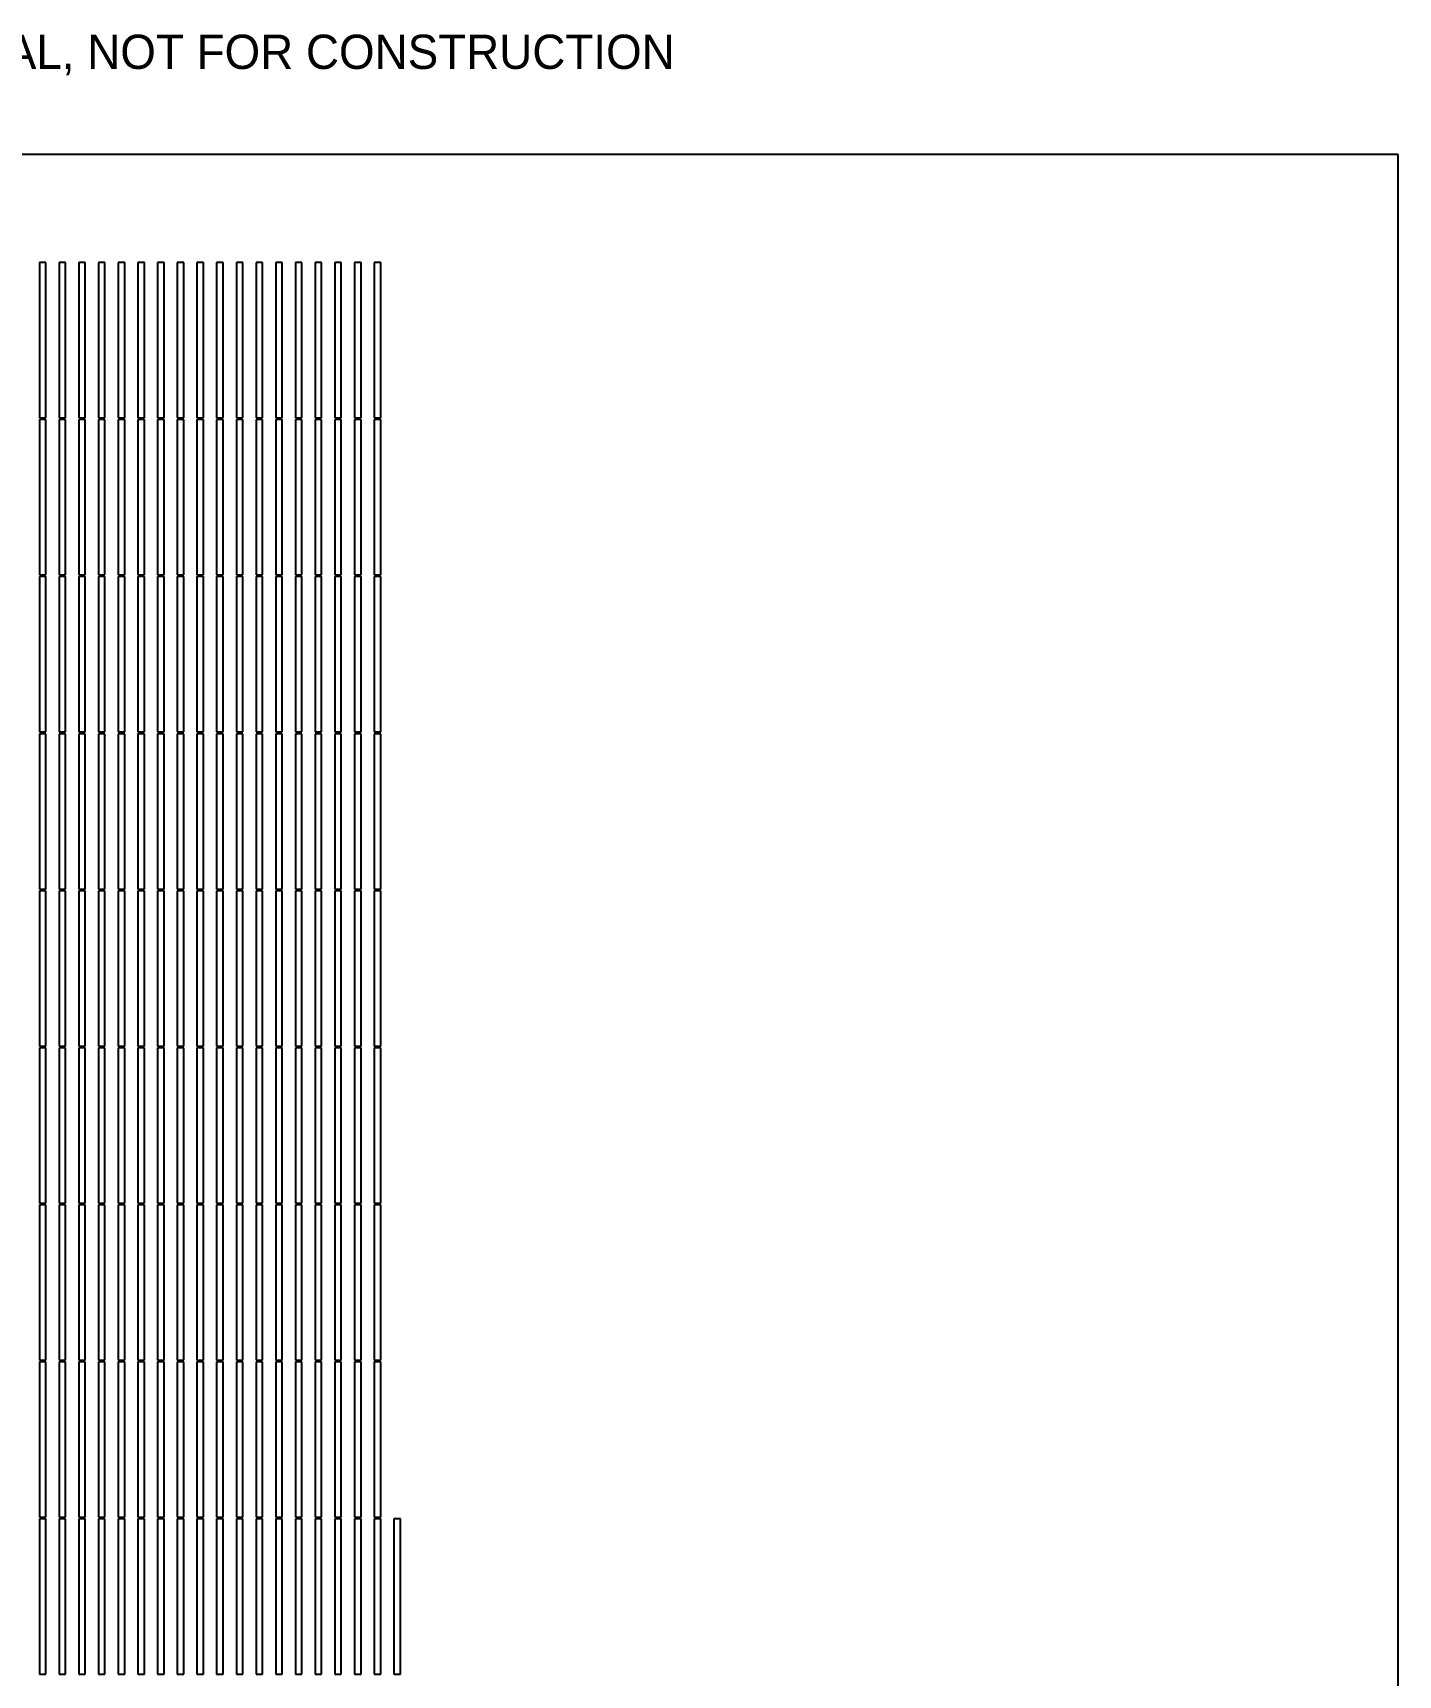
# Model space of a CAD drawing. Header units: metres. Extents: x 570524 to 572472, y 4163279 to 4164690.
# Drawn here: x 571961 to 572439, y 4164114 to 4164690 of the extents above; entities that cross this region are included whole.
import ezdxf

# ---------------------------------------------------------------- set-up
doc = ezdxf.new("R2010")
doc.units = ezdxf.units.M

msp = doc.modelspace()

# ---------------------------------------------------------------- linework, layer by layer
at = {"layer": 'BOUNDARY'}
for p, q in [((572439.442, 4164647.038), (570524.239, 4164647.038)), ((572439.442, 4163279.036), (572439.442, 4164647.038))]:
    msp.add_line(p, q, dxfattribs=at)
at = {"layer": 'PV_TABLE'}
for p, q in [((571965.449, 4164609.205), (571963.171, 4164609.205)), ((571963.171, 4164609.205), (571963.171, 4164554.775)), ((571965.449, 4164554.775), (571965.449, 4164609.205)), ((571972.349, 4164609.205), (571970.071, 4164609.205)), ((571970.071, 4164609.205), (571970.071, 4164554.775)), ((571972.349, 4164554.775), (571972.349, 4164609.205)), ((571979.249, 4164609.205), (571976.971, 4164609.205)), ((571976.971, 4164609.205), (571976.971, 4164554.775)), ((571979.249, 4164554.775), (571979.249, 4164609.205)), ((571986.149, 4164609.205), (571983.871, 4164609.205)), ((571983.871, 4164609.205), (571983.871, 4164554.775)), ((571986.149, 4164554.775), (571986.149, 4164609.205)), ((571993.059, 4164609.205), (571990.781, 4164609.205)), ((571990.781, 4164609.205), (571990.781, 4164554.775)), ((571993.059, 4164554.775), (571993.059, 4164609.205)), ((571999.959, 4164609.205), (571997.681, 4164609.205)), ((571997.681, 4164609.205), (571997.681, 4164554.775)), ((571999.959, 4164554.775), (571999.959, 4164609.205)), ((572006.859, 4164609.205), (572004.581, 4164609.205)), ((572004.581, 4164609.205), (572004.581, 4164554.775)), ((572006.859, 4164554.775), (572006.859, 4164609.205)), ((572013.769, 4164609.205), (572011.491, 4164609.205)), ((572011.491, 4164609.205), (572011.491, 4164554.775)), ((572013.769, 4164554.775), (572013.769, 4164609.205)), ((572020.669, 4164609.205), (572018.391, 4164609.205)), ((572018.391, 4164609.205), (572018.391, 4164554.775)), ((572020.669, 4164554.775), (572020.669, 4164609.205)), ((572027.569, 4164609.205), (572025.291, 4164609.205)), ((572025.291, 4164609.205), (572025.291, 4164554.775)), ((572027.569, 4164554.775), (572027.569, 4164609.205)), ((572034.479, 4164609.205), (572032.201, 4164609.205)), ((572032.201, 4164609.205), (572032.201, 4164554.775)), ((572034.479, 4164554.775), (572034.479, 4164609.205)), ((572041.379, 4164609.205), (572039.101, 4164609.205)), ((572039.101, 4164609.205), (572039.101, 4164554.775)), ((572041.379, 4164554.775), (572041.379, 4164609.205)), ((572048.279, 4164609.205), (572046.001, 4164609.205)), ((572046.001, 4164609.205), (572046.001, 4164554.775)), ((572048.279, 4164554.775), (572048.279, 4164609.205)), ((572055.179, 4164609.205), (572052.901, 4164609.205)), ((572052.901, 4164609.205), (572052.901, 4164554.775)), ((572055.179, 4164554.775), (572055.179, 4164609.205)), ((572062.089, 4164609.205), (572059.811, 4164609.205)), ((572059.811, 4164609.205), (572059.811, 4164554.775)), ((572062.089, 4164554.775), (572062.089, 4164609.205)), ((572068.989, 4164609.205), (572066.711, 4164609.205)), ((572066.711, 4164609.205), (572066.711, 4164554.775)), ((572068.989, 4164554.775), (572068.989, 4164609.205)), ((572075.889, 4164609.205), (572073.611, 4164609.205)), ((572073.611, 4164609.205), (572073.611, 4164554.775)), ((572075.889, 4164554.775), (572075.889, 4164609.205)), ((572082.799, 4164609.205), (572080.521, 4164609.205)), ((572080.521, 4164609.205), (572080.521, 4164554.775)), ((572082.799, 4164554.775), (572082.799, 4164609.205)), ((571963.171, 4164554.775), (571965.449, 4164554.775)), ((571965.449, 4164554.175), (571963.171, 4164554.175)), ((571963.171, 4164554.175), (571963.171, 4164499.745)), ((571965.449, 4164499.745), (571965.449, 4164554.175)), ((571970.071, 4164554.775), (571972.349, 4164554.775)), ((571972.349, 4164554.175), (571970.071, 4164554.175)), ((571970.071, 4164554.175), (571970.071, 4164499.745)), ((571972.349, 4164499.745), (571972.349, 4164554.175)), ((571976.971, 4164554.775), (571979.249, 4164554.775)), ((571979.249, 4164554.175), (571976.971, 4164554.175)), ((571976.971, 4164554.175), (571976.971, 4164499.745)), ((571979.249, 4164499.745), (571979.249, 4164554.175)), ((571983.871, 4164554.775), (571986.149, 4164554.775)), ((571986.149, 4164554.175), (571983.871, 4164554.175)), ((571983.871, 4164554.175), (571983.871, 4164499.745)), ((571986.149, 4164499.745), (571986.149, 4164554.175)), ((571990.781, 4164554.775), (571993.059, 4164554.775)), ((571993.059, 4164554.175), (571990.781, 4164554.175)), ((571990.781, 4164554.175), (571990.781, 4164499.745)), ((571993.059, 4164499.745), (571993.059, 4164554.175)), ((571997.681, 4164554.775), (571999.959, 4164554.775)), ((571999.959, 4164554.175), (571997.681, 4164554.175)), ((571997.681, 4164554.175), (571997.681, 4164499.745)), ((571999.959, 4164499.745), (571999.959, 4164554.175)), ((572004.581, 4164554.775), (572006.859, 4164554.775)), ((572006.859, 4164554.175), (572004.581, 4164554.175)), ((572004.581, 4164554.175), (572004.581, 4164499.745)), ((572006.859, 4164499.745), (572006.859, 4164554.175)), ((572011.491, 4164554.775), (572013.769, 4164554.775)), ((572013.769, 4164554.175), (572011.491, 4164554.175)), ((572011.491, 4164554.175), (572011.491, 4164499.745)), ((572013.769, 4164499.745), (572013.769, 4164554.175)), ((572018.391, 4164554.775), (572020.669, 4164554.775)), ((572020.669, 4164554.175), (572018.391, 4164554.175)), ((572018.391, 4164554.175), (572018.391, 4164499.745)), ((572020.669, 4164499.745), (572020.669, 4164554.175)), ((572025.291, 4164554.775), (572027.569, 4164554.775)), ((572027.569, 4164554.175), (572025.291, 4164554.175)), ((572025.291, 4164554.175), (572025.291, 4164499.745)), ((572027.569, 4164499.745), (572027.569, 4164554.175)), ((572032.201, 4164554.775), (572034.479, 4164554.775)), ((572034.479, 4164554.175), (572032.201, 4164554.175)), ((572032.201, 4164554.175), (572032.201, 4164499.745)), ((572034.479, 4164499.745), (572034.479, 4164554.175)), ((572039.101, 4164554.775), (572041.379, 4164554.775)), ((572041.379, 4164554.175), (572039.101, 4164554.175)), ((572039.101, 4164554.175), (572039.101, 4164499.745)), ((572041.379, 4164499.745), (572041.379, 4164554.175)), ((572046.001, 4164554.775), (572048.279, 4164554.775)), ((572048.279, 4164554.175), (572046.001, 4164554.175)), ((572046.001, 4164554.175), (572046.001, 4164499.745)), ((572048.279, 4164499.745), (572048.279, 4164554.175)), ((572052.901, 4164554.775), (572055.179, 4164554.775)), ((572055.179, 4164554.175), (572052.901, 4164554.175)), ((572052.901, 4164554.175), (572052.901, 4164499.745)), ((572055.179, 4164499.745), (572055.179, 4164554.175)), ((572059.811, 4164554.775), (572062.089, 4164554.775)), ((572062.089, 4164554.175), (572059.811, 4164554.175)), ((572059.811, 4164554.175), (572059.811, 4164499.745)), ((572062.089, 4164499.745), (572062.089, 4164554.175)), ((572066.711, 4164554.775), (572068.989, 4164554.775)), ((572068.989, 4164554.175), (572066.711, 4164554.175)), ((572066.711, 4164554.175), (572066.711, 4164499.745)), ((572068.989, 4164499.745), (572068.989, 4164554.175)), ((572073.611, 4164554.775), (572075.889, 4164554.775)), ((572075.889, 4164554.175), (572073.611, 4164554.175)), ((572073.611, 4164554.175), (572073.611, 4164499.745)), ((572075.889, 4164499.745), (572075.889, 4164554.175)), ((572080.521, 4164554.775), (572082.799, 4164554.775)), ((572082.799, 4164554.175), (572080.521, 4164554.175)), ((572080.521, 4164554.175), (572080.521, 4164499.745)), ((572082.799, 4164499.745), (572082.799, 4164554.175)), ((571963.171, 4164499.745), (571965.449, 4164499.745)), ((571965.449, 4164499.135), (571963.171, 4164499.135)), ((571963.171, 4164499.135), (571963.171, 4164444.705)), ((571965.449, 4164444.705), (571965.449, 4164499.135)), ((571970.071, 4164499.745), (571972.349, 4164499.745)), ((571972.349, 4164499.135), (571970.071, 4164499.135)), ((571970.071, 4164499.135), (571970.071, 4164444.705)), ((571972.349, 4164444.705), (571972.349, 4164499.135)), ((571976.971, 4164499.745), (571979.249, 4164499.745)), ((571979.249, 4164499.135), (571976.971, 4164499.135)), ((571976.971, 4164499.135), (571976.971, 4164444.705)), ((571979.249, 4164444.705), (571979.249, 4164499.135)), ((571983.871, 4164499.745), (571986.149, 4164499.745)), ((571986.149, 4164499.135), (571983.871, 4164499.135)), ((571983.871, 4164499.135), (571983.871, 4164444.705)), ((571986.149, 4164444.705), (571986.149, 4164499.135)), ((571990.781, 4164499.745), (571993.059, 4164499.745)), ((571993.059, 4164499.135), (571990.781, 4164499.135)), ((571990.781, 4164499.135), (571990.781, 4164444.705)), ((571993.059, 4164444.705), (571993.059, 4164499.135)), ((571997.681, 4164499.745), (571999.959, 4164499.745)), ((571999.959, 4164499.135), (571997.681, 4164499.135)), ((571997.681, 4164499.135), (571997.681, 4164444.705)), ((571999.959, 4164444.705), (571999.959, 4164499.135)), ((572004.581, 4164499.745), (572006.859, 4164499.745)), ((572006.859, 4164499.135), (572004.581, 4164499.135)), ((572004.581, 4164499.135), (572004.581, 4164444.705)), ((572006.859, 4164444.705), (572006.859, 4164499.135)), ((572011.491, 4164499.745), (572013.769, 4164499.745)), ((572013.769, 4164499.135), (572011.491, 4164499.135)), ((572011.491, 4164499.135), (572011.491, 4164444.705)), ((572013.769, 4164444.705), (572013.769, 4164499.135)), ((572018.391, 4164499.745), (572020.669, 4164499.745)), ((572020.669, 4164499.135), (572018.391, 4164499.135)), ((572018.391, 4164499.135), (572018.391, 4164444.705)), ((572020.669, 4164444.705), (572020.669, 4164499.135)), ((572025.291, 4164499.745), (572027.569, 4164499.745)), ((572027.569, 4164499.135), (572025.291, 4164499.135)), ((572025.291, 4164499.135), (572025.291, 4164444.705)), ((572027.569, 4164444.705), (572027.569, 4164499.135)), ((572032.201, 4164499.745), (572034.479, 4164499.745)), ((572034.479, 4164499.135), (572032.201, 4164499.135)), ((572032.201, 4164499.135), (572032.201, 4164444.705)), ((572034.479, 4164444.705), (572034.479, 4164499.135)), ((572039.101, 4164499.745), (572041.379, 4164499.745)), ((572041.379, 4164499.135), (572039.101, 4164499.135)), ((572039.101, 4164499.135), (572039.101, 4164444.705)), ((572041.379, 4164444.705), (572041.379, 4164499.135)), ((572046.001, 4164499.745), (572048.279, 4164499.745)), ((572048.279, 4164499.135), (572046.001, 4164499.135)), ((572046.001, 4164499.135), (572046.001, 4164444.705)), ((572048.279, 4164444.705), (572048.279, 4164499.135)), ((572052.901, 4164499.745), (572055.179, 4164499.745)), ((572055.179, 4164499.135), (572052.901, 4164499.135)), ((572052.901, 4164499.135), (572052.901, 4164444.705)), ((572055.179, 4164444.705), (572055.179, 4164499.135)), ((572059.811, 4164499.745), (572062.089, 4164499.745)), ((572062.089, 4164499.135), (572059.811, 4164499.135)), ((572059.811, 4164499.135), (572059.811, 4164444.705)), ((572062.089, 4164444.705), (572062.089, 4164499.135)), ((572066.711, 4164499.745), (572068.989, 4164499.745)), ((572068.989, 4164499.135), (572066.711, 4164499.135)), ((572066.711, 4164499.135), (572066.711, 4164444.705)), ((572068.989, 4164444.705), (572068.989, 4164499.135)), ((572073.611, 4164499.745), (572075.889, 4164499.745)), ((572075.889, 4164499.135), (572073.611, 4164499.135)), ((572073.611, 4164499.135), (572073.611, 4164444.705)), ((572075.889, 4164444.705), (572075.889, 4164499.135)), ((572080.521, 4164499.745), (572082.799, 4164499.745)), ((572082.799, 4164499.135), (572080.521, 4164499.135)), ((572080.521, 4164499.135), (572080.521, 4164444.705)), ((572082.799, 4164444.705), (572082.799, 4164499.135)), ((571963.171, 4164444.705), (571965.449, 4164444.705)), ((571965.449, 4164444.105), (571963.171, 4164444.105)), ((571963.171, 4164444.105), (571963.171, 4164389.675)), ((571965.449, 4164389.675), (571965.449, 4164444.105)), ((571970.071, 4164444.705), (571972.349, 4164444.705)), ((571972.349, 4164444.105), (571970.071, 4164444.105)), ((571970.071, 4164444.105), (571970.071, 4164389.675)), ((571972.349, 4164389.675), (571972.349, 4164444.105)), ((571976.971, 4164444.705), (571979.249, 4164444.705)), ((571979.249, 4164444.105), (571976.971, 4164444.105)), ((571976.971, 4164444.105), (571976.971, 4164389.675)), ((571979.249, 4164389.675), (571979.249, 4164444.105)), ((571983.871, 4164444.705), (571986.149, 4164444.705)), ((571986.149, 4164444.105), (571983.871, 4164444.105)), ((571983.871, 4164444.105), (571983.871, 4164389.675)), ((571986.149, 4164389.675), (571986.149, 4164444.105)), ((571990.781, 4164444.705), (571993.059, 4164444.705)), ((571993.059, 4164444.105), (571990.781, 4164444.105)), ((571990.781, 4164444.105), (571990.781, 4164389.675)), ((571993.059, 4164389.675), (571993.059, 4164444.105)), ((571997.681, 4164444.705), (571999.959, 4164444.705)), ((571999.959, 4164444.105), (571997.681, 4164444.105)), ((571997.681, 4164444.105), (571997.681, 4164389.675)), ((571999.959, 4164389.675), (571999.959, 4164444.105)), ((572004.581, 4164444.705), (572006.859, 4164444.705)), ((572006.859, 4164444.105), (572004.581, 4164444.105)), ((572004.581, 4164444.105), (572004.581, 4164389.675)), ((572006.859, 4164389.675), (572006.859, 4164444.105)), ((572011.491, 4164444.705), (572013.769, 4164444.705)), ((572013.769, 4164444.105), (572011.491, 4164444.105)), ((572011.491, 4164444.105), (572011.491, 4164389.675)), ((572013.769, 4164389.675), (572013.769, 4164444.105)), ((572018.391, 4164444.705), (572020.669, 4164444.705)), ((572020.669, 4164444.105), (572018.391, 4164444.105)), ((572018.391, 4164444.105), (572018.391, 4164389.675)), ((572020.669, 4164389.675), (572020.669, 4164444.105)), ((572025.291, 4164444.705), (572027.569, 4164444.705)), ((572027.569, 4164444.105), (572025.291, 4164444.105)), ((572025.291, 4164444.105), (572025.291, 4164389.675)), ((572027.569, 4164389.675), (572027.569, 4164444.105)), ((572032.201, 4164444.705), (572034.479, 4164444.705)), ((572034.479, 4164444.105), (572032.201, 4164444.105)), ((572032.201, 4164444.105), (572032.201, 4164389.675)), ((572034.479, 4164389.675), (572034.479, 4164444.105)), ((572039.101, 4164444.705), (572041.379, 4164444.705)), ((572041.379, 4164444.105), (572039.101, 4164444.105)), ((572039.101, 4164444.105), (572039.101, 4164389.675)), ((572041.379, 4164389.675), (572041.379, 4164444.105)), ((572046.001, 4164444.705), (572048.279, 4164444.705)), ((572048.279, 4164444.105), (572046.001, 4164444.105)), ((572046.001, 4164444.105), (572046.001, 4164389.675)), ((572048.279, 4164389.675), (572048.279, 4164444.105)), ((572052.901, 4164444.705), (572055.179, 4164444.705)), ((572055.179, 4164444.105), (572052.901, 4164444.105)), ((572052.901, 4164444.105), (572052.901, 4164389.675)), ((572055.179, 4164389.675), (572055.179, 4164444.105)), ((572059.811, 4164444.705), (572062.089, 4164444.705)), ((572062.089, 4164444.105), (572059.811, 4164444.105)), ((572059.811, 4164444.105), (572059.811, 4164389.675)), ((572062.089, 4164389.675), (572062.089, 4164444.105)), ((572066.711, 4164444.705), (572068.989, 4164444.705)), ((572068.989, 4164444.105), (572066.711, 4164444.105)), ((572066.711, 4164444.105), (572066.711, 4164389.675)), ((572068.989, 4164389.675), (572068.989, 4164444.105)), ((572073.611, 4164444.705), (572075.889, 4164444.705)), ((572075.889, 4164444.105), (572073.611, 4164444.105)), ((572073.611, 4164444.105), (572073.611, 4164389.675)), ((572075.889, 4164389.675), (572075.889, 4164444.105)), ((572080.521, 4164444.705), (572082.799, 4164444.705)), ((572082.799, 4164444.105), (572080.521, 4164444.105)), ((572080.521, 4164444.105), (572080.521, 4164389.675)), ((572082.799, 4164389.675), (572082.799, 4164444.105)), ((571963.171, 4164389.675), (571965.449, 4164389.675)), ((571965.449, 4164389.075), (571963.171, 4164389.075)), ((571963.171, 4164389.075), (571963.171, 4164334.645)), ((571965.449, 4164334.645), (571965.449, 4164389.075)), ((571970.071, 4164389.675), (571972.349, 4164389.675)), ((571972.349, 4164389.075), (571970.071, 4164389.075)), ((571970.071, 4164389.075), (571970.071, 4164334.645)), ((571972.349, 4164334.645), (571972.349, 4164389.075)), ((571976.971, 4164389.675), (571979.249, 4164389.675)), ((571979.249, 4164389.075), (571976.971, 4164389.075)), ((571976.971, 4164389.075), (571976.971, 4164334.645)), ((571979.249, 4164334.645), (571979.249, 4164389.075)), ((571983.871, 4164389.675), (571986.149, 4164389.675)), ((571986.149, 4164389.075), (571983.871, 4164389.075)), ((571983.871, 4164389.075), (571983.871, 4164334.645)), ((571986.149, 4164334.645), (571986.149, 4164389.075)), ((571990.781, 4164389.675), (571993.059, 4164389.675)), ((571993.059, 4164389.075), (571990.781, 4164389.075)), ((571990.781, 4164389.075), (571990.781, 4164334.645)), ((571993.059, 4164334.645), (571993.059, 4164389.075)), ((571997.681, 4164389.675), (571999.959, 4164389.675)), ((571999.959, 4164389.075), (571997.681, 4164389.075)), ((571997.681, 4164389.075), (571997.681, 4164334.645)), ((571999.959, 4164334.645), (571999.959, 4164389.075)), ((572004.581, 4164389.675), (572006.859, 4164389.675)), ((572006.859, 4164389.075), (572004.581, 4164389.075)), ((572004.581, 4164389.075), (572004.581, 4164334.645)), ((572006.859, 4164334.645), (572006.859, 4164389.075)), ((572011.491, 4164389.675), (572013.769, 4164389.675)), ((572013.769, 4164389.075), (572011.491, 4164389.075)), ((572011.491, 4164389.075), (572011.491, 4164334.645)), ((572013.769, 4164334.645), (572013.769, 4164389.075)), ((572018.391, 4164389.675), (572020.669, 4164389.675)), ((572020.669, 4164389.075), (572018.391, 4164389.075)), ((572018.391, 4164389.075), (572018.391, 4164334.645)), ((572020.669, 4164334.645), (572020.669, 4164389.075)), ((572025.291, 4164389.675), (572027.569, 4164389.675)), ((572027.569, 4164389.075), (572025.291, 4164389.075)), ((572025.291, 4164389.075), (572025.291, 4164334.645)), ((572027.569, 4164334.645), (572027.569, 4164389.075)), ((572032.201, 4164389.675), (572034.479, 4164389.675)), ((572034.479, 4164389.075), (572032.201, 4164389.075)), ((572032.201, 4164389.075), (572032.201, 4164334.645)), ((572034.479, 4164334.645), (572034.479, 4164389.075)), ((572039.101, 4164389.675), (572041.379, 4164389.675)), ((572041.379, 4164389.075), (572039.101, 4164389.075)), ((572039.101, 4164389.075), (572039.101, 4164334.645)), ((572041.379, 4164334.645), (572041.379, 4164389.075)), ((572046.001, 4164389.675), (572048.279, 4164389.675)), ((572048.279, 4164389.075), (572046.001, 4164389.075)), ((572046.001, 4164389.075), (572046.001, 4164334.645)), ((572048.279, 4164334.645), (572048.279, 4164389.075)), ((572052.901, 4164389.675), (572055.179, 4164389.675)), ((572055.179, 4164389.075), (572052.901, 4164389.075)), ((572052.901, 4164389.075), (572052.901, 4164334.645)), ((572055.179, 4164334.645), (572055.179, 4164389.075)), ((572059.811, 4164389.675), (572062.089, 4164389.675)), ((572062.089, 4164389.075), (572059.811, 4164389.075)), ((572059.811, 4164389.075), (572059.811, 4164334.645)), ((572062.089, 4164334.645), (572062.089, 4164389.075)), ((572066.711, 4164389.675), (572068.989, 4164389.675)), ((572068.989, 4164389.075), (572066.711, 4164389.075)), ((572066.711, 4164389.075), (572066.711, 4164334.645)), ((572068.989, 4164334.645), (572068.989, 4164389.075)), ((572073.611, 4164389.675), (572075.889, 4164389.675)), ((572075.889, 4164389.075), (572073.611, 4164389.075)), ((572073.611, 4164389.075), (572073.611, 4164334.645)), ((572075.889, 4164334.645), (572075.889, 4164389.075)), ((572080.521, 4164389.675), (572082.799, 4164389.675)), ((572082.799, 4164389.075), (572080.521, 4164389.075)), ((572080.521, 4164389.075), (572080.521, 4164334.645)), ((572082.799, 4164334.645), (572082.799, 4164389.075)), ((571963.171, 4164334.645), (571965.449, 4164334.645)), ((571965.449, 4164334.045), (571963.171, 4164334.045)), ((571963.171, 4164334.045), (571963.171, 4164279.615)), ((571965.449, 4164279.615), (571965.449, 4164334.045)), ((571970.071, 4164334.645), (571972.349, 4164334.645)), ((571972.349, 4164334.045), (571970.071, 4164334.045)), ((571970.071, 4164334.045), (571970.071, 4164279.615)), ((571972.349, 4164279.615), (571972.349, 4164334.045)), ((571976.971, 4164334.645), (571979.249, 4164334.645)), ((571979.249, 4164334.045), (571976.971, 4164334.045)), ((571976.971, 4164334.045), (571976.971, 4164279.615)), ((571979.249, 4164279.615), (571979.249, 4164334.045)), ((571983.871, 4164334.645), (571986.149, 4164334.645)), ((571986.149, 4164334.045), (571983.871, 4164334.045)), ((571983.871, 4164334.045), (571983.871, 4164279.615)), ((571986.149, 4164279.615), (571986.149, 4164334.045)), ((571990.781, 4164334.645), (571993.059, 4164334.645)), ((571993.059, 4164334.045), (571990.781, 4164334.045)), ((571990.781, 4164334.045), (571990.781, 4164279.615)), ((571993.059, 4164279.615), (571993.059, 4164334.045)), ((571997.681, 4164334.645), (571999.959, 4164334.645)), ((571999.959, 4164334.045), (571997.681, 4164334.045)), ((571997.681, 4164334.045), (571997.681, 4164279.615)), ((571999.959, 4164279.615), (571999.959, 4164334.045)), ((572004.581, 4164334.645), (572006.859, 4164334.645)), ((572006.859, 4164334.045), (572004.581, 4164334.045)), ((572004.581, 4164334.045), (572004.581, 4164279.615)), ((572006.859, 4164279.615), (572006.859, 4164334.045)), ((572011.491, 4164334.645), (572013.769, 4164334.645)), ((572013.769, 4164334.045), (572011.491, 4164334.045)), ((572011.491, 4164334.045), (572011.491, 4164279.615)), ((572013.769, 4164279.615), (572013.769, 4164334.045)), ((572018.391, 4164334.645), (572020.669, 4164334.645)), ((572020.669, 4164334.045), (572018.391, 4164334.045)), ((572018.391, 4164334.045), (572018.391, 4164279.615)), ((572020.669, 4164279.615), (572020.669, 4164334.045)), ((572025.291, 4164334.645), (572027.569, 4164334.645)), ((572027.569, 4164334.045), (572025.291, 4164334.045)), ((572025.291, 4164334.045), (572025.291, 4164279.615)), ((572027.569, 4164279.615), (572027.569, 4164334.045)), ((572032.201, 4164334.645), (572034.479, 4164334.645)), ((572034.479, 4164334.045), (572032.201, 4164334.045)), ((572032.201, 4164334.045), (572032.201, 4164279.615)), ((572034.479, 4164279.615), (572034.479, 4164334.045)), ((572039.101, 4164334.645), (572041.379, 4164334.645)), ((572041.379, 4164334.045), (572039.101, 4164334.045)), ((572039.101, 4164334.045), (572039.101, 4164279.615)), ((572041.379, 4164279.615), (572041.379, 4164334.045)), ((572046.001, 4164334.645), (572048.279, 4164334.645)), ((572048.279, 4164334.045), (572046.001, 4164334.045)), ((572046.001, 4164334.045), (572046.001, 4164279.615)), ((572048.279, 4164279.615), (572048.279, 4164334.045)), ((572052.901, 4164334.645), (572055.179, 4164334.645)), ((572055.179, 4164334.045), (572052.901, 4164334.045)), ((572052.901, 4164334.045), (572052.901, 4164279.615)), ((572055.179, 4164279.615), (572055.179, 4164334.045)), ((572059.811, 4164334.645), (572062.089, 4164334.645)), ((572062.089, 4164334.045), (572059.811, 4164334.045)), ((572059.811, 4164334.045), (572059.811, 4164279.615)), ((572062.089, 4164279.615), (572062.089, 4164334.045)), ((572066.711, 4164334.645), (572068.989, 4164334.645)), ((572068.989, 4164334.045), (572066.711, 4164334.045)), ((572066.711, 4164334.045), (572066.711, 4164279.615)), ((572068.989, 4164279.615), (572068.989, 4164334.045)), ((572073.611, 4164334.645), (572075.889, 4164334.645)), ((572075.889, 4164334.045), (572073.611, 4164334.045)), ((572073.611, 4164334.045), (572073.611, 4164279.615)), ((572075.889, 4164279.615), (572075.889, 4164334.045)), ((572080.521, 4164334.645), (572082.799, 4164334.645)), ((572082.799, 4164334.045), (572080.521, 4164334.045)), ((572080.521, 4164334.045), (572080.521, 4164279.615)), ((572082.799, 4164279.615), (572082.799, 4164334.045)), ((571963.171, 4164279.615), (571965.449, 4164279.615)), ((571965.449, 4164279.015), (571963.171, 4164279.015)), ((571963.171, 4164279.015), (571963.171, 4164224.585)), ((571965.449, 4164224.585), (571965.449, 4164279.015)), ((571970.071, 4164279.615), (571972.349, 4164279.615)), ((571972.349, 4164279.015), (571970.071, 4164279.015)), ((571970.071, 4164279.015), (571970.071, 4164224.585)), ((571972.349, 4164224.585), (571972.349, 4164279.015)), ((571976.971, 4164279.615), (571979.249, 4164279.615)), ((571979.249, 4164279.015), (571976.971, 4164279.015)), ((571976.971, 4164279.015), (571976.971, 4164224.585)), ((571979.249, 4164224.585), (571979.249, 4164279.015)), ((571983.871, 4164279.615), (571986.149, 4164279.615)), ((571986.149, 4164279.015), (571983.871, 4164279.015)), ((571983.871, 4164279.015), (571983.871, 4164224.585)), ((571986.149, 4164224.585), (571986.149, 4164279.015)), ((571990.781, 4164279.615), (571993.059, 4164279.615)), ((571993.059, 4164279.015), (571990.781, 4164279.015)), ((571990.781, 4164279.015), (571990.781, 4164224.585)), ((571993.059, 4164224.585), (571993.059, 4164279.015)), ((571997.681, 4164279.615), (571999.959, 4164279.615)), ((571999.959, 4164279.015), (571997.681, 4164279.015)), ((571997.681, 4164279.015), (571997.681, 4164224.585)), ((571999.959, 4164224.585), (571999.959, 4164279.015)), ((572004.581, 4164279.615), (572006.859, 4164279.615)), ((572006.859, 4164279.015), (572004.581, 4164279.015)), ((572004.581, 4164279.015), (572004.581, 4164224.585)), ((572006.859, 4164224.585), (572006.859, 4164279.015)), ((572011.491, 4164279.615), (572013.769, 4164279.615)), ((572013.769, 4164279.015), (572011.491, 4164279.015)), ((572011.491, 4164279.015), (572011.491, 4164224.585)), ((572013.769, 4164224.585), (572013.769, 4164279.015)), ((572018.391, 4164279.615), (572020.669, 4164279.615)), ((572020.669, 4164279.015), (572018.391, 4164279.015)), ((572018.391, 4164279.015), (572018.391, 4164224.585)), ((572020.669, 4164224.585), (572020.669, 4164279.015)), ((572025.291, 4164279.615), (572027.569, 4164279.615)), ((572027.569, 4164279.015), (572025.291, 4164279.015)), ((572025.291, 4164279.015), (572025.291, 4164224.585)), ((572027.569, 4164224.585), (572027.569, 4164279.015)), ((572032.201, 4164279.615), (572034.479, 4164279.615)), ((572034.479, 4164279.015), (572032.201, 4164279.015)), ((572032.201, 4164279.015), (572032.201, 4164224.585)), ((572034.479, 4164224.585), (572034.479, 4164279.015)), ((572039.101, 4164279.615), (572041.379, 4164279.615)), ((572041.379, 4164279.015), (572039.101, 4164279.015)), ((572039.101, 4164279.015), (572039.101, 4164224.585)), ((572041.379, 4164224.585), (572041.379, 4164279.015)), ((572046.001, 4164279.615), (572048.279, 4164279.615)), ((572048.279, 4164279.015), (572046.001, 4164279.015)), ((572046.001, 4164279.015), (572046.001, 4164224.585)), ((572048.279, 4164224.585), (572048.279, 4164279.015)), ((572052.901, 4164279.615), (572055.179, 4164279.615)), ((572055.179, 4164279.015), (572052.901, 4164279.015)), ((572052.901, 4164279.015), (572052.901, 4164224.585)), ((572055.179, 4164224.585), (572055.179, 4164279.015)), ((572059.811, 4164279.615), (572062.089, 4164279.615)), ((572062.089, 4164279.015), (572059.811, 4164279.015)), ((572059.811, 4164279.015), (572059.811, 4164224.585)), ((572062.089, 4164224.585), (572062.089, 4164279.015)), ((572066.711, 4164279.615), (572068.989, 4164279.615)), ((572068.989, 4164279.015), (572066.711, 4164279.015)), ((572066.711, 4164279.015), (572066.711, 4164224.585)), ((572068.989, 4164224.585), (572068.989, 4164279.015)), ((572073.611, 4164279.615), (572075.889, 4164279.615)), ((572075.889, 4164279.015), (572073.611, 4164279.015)), ((572073.611, 4164279.015), (572073.611, 4164224.585)), ((572075.889, 4164224.585), (572075.889, 4164279.015)), ((572080.521, 4164279.615), (572082.799, 4164279.615)), ((572082.799, 4164279.015), (572080.521, 4164279.015)), ((572080.521, 4164279.015), (572080.521, 4164224.585)), ((572082.799, 4164224.585), (572082.799, 4164279.015)), ((571963.171, 4164224.585), (571965.449, 4164224.585)), ((571965.449, 4164223.975), (571963.171, 4164223.975)), ((571963.171, 4164223.975), (571963.171, 4164169.545)), ((571965.449, 4164169.545), (571965.449, 4164223.975)), ((571970.071, 4164224.585), (571972.349, 4164224.585)), ((571972.349, 4164223.975), (571970.071, 4164223.975)), ((571970.071, 4164223.975), (571970.071, 4164169.545)), ((571972.349, 4164169.545), (571972.349, 4164223.975)), ((571976.971, 4164224.585), (571979.249, 4164224.585)), ((571979.249, 4164223.975), (571976.971, 4164223.975)), ((571976.971, 4164223.975), (571976.971, 4164169.545)), ((571979.249, 4164169.545), (571979.249, 4164223.975)), ((571983.871, 4164224.585), (571986.149, 4164224.585)), ((571986.149, 4164223.975), (571983.871, 4164223.975)), ((571983.871, 4164223.975), (571983.871, 4164169.545)), ((571986.149, 4164169.545), (571986.149, 4164223.975)), ((571990.781, 4164224.585), (571993.059, 4164224.585)), ((571993.059, 4164223.975), (571990.781, 4164223.975)), ((571990.781, 4164223.975), (571990.781, 4164169.545)), ((571993.059, 4164169.545), (571993.059, 4164223.975)), ((571997.681, 4164224.585), (571999.959, 4164224.585)), ((571999.959, 4164223.975), (571997.681, 4164223.975)), ((571997.681, 4164223.975), (571997.681, 4164169.545)), ((571999.959, 4164169.545), (571999.959, 4164223.975)), ((572004.581, 4164224.585), (572006.859, 4164224.585)), ((572006.859, 4164223.975), (572004.581, 4164223.975)), ((572004.581, 4164223.975), (572004.581, 4164169.545)), ((572006.859, 4164169.545), (572006.859, 4164223.975)), ((572011.491, 4164224.585), (572013.769, 4164224.585)), ((572013.769, 4164223.975), (572011.491, 4164223.975)), ((572011.491, 4164223.975), (572011.491, 4164169.545)), ((572013.769, 4164169.545), (572013.769, 4164223.975)), ((572018.391, 4164224.585), (572020.669, 4164224.585)), ((572020.669, 4164223.975), (572018.391, 4164223.975)), ((572018.391, 4164223.975), (572018.391, 4164169.545)), ((572020.669, 4164169.545), (572020.669, 4164223.975)), ((572025.291, 4164224.585), (572027.569, 4164224.585)), ((572027.569, 4164223.975), (572025.291, 4164223.975)), ((572025.291, 4164223.975), (572025.291, 4164169.545)), ((572027.569, 4164169.545), (572027.569, 4164223.975)), ((572032.201, 4164224.585), (572034.479, 4164224.585)), ((572034.479, 4164223.975), (572032.201, 4164223.975)), ((572032.201, 4164223.975), (572032.201, 4164169.545)), ((572034.479, 4164169.545), (572034.479, 4164223.975)), ((572039.101, 4164224.585), (572041.379, 4164224.585)), ((572041.379, 4164223.975), (572039.101, 4164223.975)), ((572039.101, 4164223.975), (572039.101, 4164169.545)), ((572041.379, 4164169.545), (572041.379, 4164223.975)), ((572046.001, 4164224.585), (572048.279, 4164224.585)), ((572048.279, 4164223.975), (572046.001, 4164223.975)), ((572046.001, 4164223.975), (572046.001, 4164169.545)), ((572048.279, 4164169.545), (572048.279, 4164223.975)), ((572052.901, 4164224.585), (572055.179, 4164224.585)), ((572055.179, 4164223.975), (572052.901, 4164223.975)), ((572052.901, 4164223.975), (572052.901, 4164169.545)), ((572055.179, 4164169.545), (572055.179, 4164223.975)), ((572059.811, 4164224.585), (572062.089, 4164224.585)), ((572062.089, 4164223.975), (572059.811, 4164223.975)), ((572059.811, 4164223.975), (572059.811, 4164169.545)), ((572062.089, 4164169.545), (572062.089, 4164223.975)), ((572066.711, 4164224.585), (572068.989, 4164224.585)), ((572068.989, 4164223.975), (572066.711, 4164223.975)), ((572066.711, 4164223.975), (572066.711, 4164169.545)), ((572068.989, 4164169.545), (572068.989, 4164223.975)), ((572073.611, 4164224.585), (572075.889, 4164224.585)), ((572075.889, 4164223.975), (572073.611, 4164223.975)), ((572073.611, 4164223.975), (572073.611, 4164169.545)), ((572075.889, 4164169.545), (572075.889, 4164223.975)), ((572080.521, 4164224.585), (572082.799, 4164224.585)), ((572082.799, 4164223.975), (572080.521, 4164223.975)), ((572080.521, 4164223.975), (572080.521, 4164169.545)), ((572082.799, 4164169.545), (572082.799, 4164223.975)), ((571963.171, 4164169.545), (571965.449, 4164169.545)), ((571965.449, 4164168.945), (571963.171, 4164168.945)), ((571963.171, 4164168.945), (571963.171, 4164114.515)), ((571965.449, 4164114.515), (571965.449, 4164168.945)), ((571970.071, 4164169.545), (571972.349, 4164169.545)), ((571972.349, 4164168.945), (571970.071, 4164168.945)), ((571970.071, 4164168.945), (571970.071, 4164114.515)), ((571972.349, 4164114.515), (571972.349, 4164168.945)), ((571976.971, 4164169.545), (571979.249, 4164169.545)), ((571979.249, 4164168.945), (571976.971, 4164168.945)), ((571976.971, 4164168.945), (571976.971, 4164114.515)), ((571979.249, 4164114.515), (571979.249, 4164168.945)), ((571983.871, 4164169.545), (571986.149, 4164169.545)), ((571986.149, 4164168.945), (571983.871, 4164168.945)), ((571983.871, 4164168.945), (571983.871, 4164114.515)), ((571986.149, 4164114.515), (571986.149, 4164168.945)), ((571990.781, 4164169.545), (571993.059, 4164169.545)), ((571993.059, 4164168.945), (571990.781, 4164168.945)), ((571990.781, 4164168.945), (571990.781, 4164114.515)), ((571993.059, 4164114.515), (571993.059, 4164168.945)), ((571997.681, 4164169.545), (571999.959, 4164169.545)), ((571999.959, 4164168.945), (571997.681, 4164168.945)), ((571997.681, 4164168.945), (571997.681, 4164114.515)), ((571999.959, 4164114.515), (571999.959, 4164168.945)), ((572004.581, 4164169.545), (572006.859, 4164169.545)), ((572006.859, 4164168.945), (572004.581, 4164168.945)), ((572004.581, 4164168.945), (572004.581, 4164114.515)), ((572006.859, 4164114.515), (572006.859, 4164168.945)), ((572011.491, 4164169.545), (572013.769, 4164169.545)), ((572013.769, 4164168.945), (572011.491, 4164168.945)), ((572011.491, 4164168.945), (572011.491, 4164114.515)), ((572013.769, 4164114.515), (572013.769, 4164168.945)), ((572018.391, 4164169.545), (572020.669, 4164169.545)), ((572020.669, 4164168.945), (572018.391, 4164168.945)), ((572018.391, 4164168.945), (572018.391, 4164114.515)), ((572020.669, 4164114.515), (572020.669, 4164168.945)), ((572025.291, 4164169.545), (572027.569, 4164169.545)), ((572027.569, 4164168.945), (572025.291, 4164168.945)), ((572025.291, 4164168.945), (572025.291, 4164114.515)), ((572027.569, 4164114.515), (572027.569, 4164168.945)), ((572032.201, 4164169.545), (572034.479, 4164169.545)), ((572034.479, 4164168.945), (572032.201, 4164168.945)), ((572032.201, 4164168.945), (572032.201, 4164114.515)), ((572034.479, 4164114.515), (572034.479, 4164168.945)), ((572039.101, 4164169.545), (572041.379, 4164169.545)), ((572041.379, 4164168.945), (572039.101, 4164168.945)), ((572039.101, 4164168.945), (572039.101, 4164114.515)), ((572041.379, 4164114.515), (572041.379, 4164168.945)), ((572046.001, 4164169.545), (572048.279, 4164169.545)), ((572048.279, 4164168.945), (572046.001, 4164168.945)), ((572046.001, 4164168.945), (572046.001, 4164114.515)), ((572048.279, 4164114.515), (572048.279, 4164168.945)), ((572052.901, 4164169.545), (572055.179, 4164169.545)), ((572055.179, 4164168.945), (572052.901, 4164168.945)), ((572052.901, 4164168.945), (572052.901, 4164114.515)), ((572055.179, 4164114.515), (572055.179, 4164168.945)), ((572059.811, 4164169.545), (572062.089, 4164169.545)), ((572062.089, 4164168.945), (572059.811, 4164168.945)), ((572059.811, 4164168.945), (572059.811, 4164114.515)), ((572062.089, 4164114.515), (572062.089, 4164168.945)), ((572066.711, 4164169.545), (572068.989, 4164169.545)), ((572068.989, 4164168.945), (572066.711, 4164168.945)), ((572066.711, 4164168.945), (572066.711, 4164114.515)), ((572068.989, 4164114.515), (572068.989, 4164168.945)), ((572073.611, 4164169.545), (572075.889, 4164169.545)), ((572075.889, 4164168.945), (572073.611, 4164168.945)), ((572073.611, 4164168.945), (572073.611, 4164114.515)), ((572075.889, 4164114.515), (572075.889, 4164168.945)), ((572080.521, 4164169.545), (572082.799, 4164169.545)), ((572082.799, 4164168.945), (572080.521, 4164168.945)), ((572080.521, 4164168.945), (572080.521, 4164114.515)), ((572082.799, 4164114.515), (572082.799, 4164168.945)), ((572089.699, 4164168.945), (572087.421, 4164168.945)), ((572087.421, 4164168.945), (572087.421, 4164114.515)), ((572089.699, 4164114.515), (572089.699, 4164168.945)), ((571963.171, 4164114.515), (571965.449, 4164114.515)), ((571970.071, 4164114.515), (571972.349, 4164114.515)), ((571976.971, 4164114.515), (571979.249, 4164114.515)), ((571983.871, 4164114.515), (571986.149, 4164114.515)), ((571990.781, 4164114.515), (571993.059, 4164114.515)), ((571997.681, 4164114.515), (571999.959, 4164114.515)), ((572004.581, 4164114.515), (572006.859, 4164114.515)), ((572011.491, 4164114.515), (572013.769, 4164114.515)), ((572018.391, 4164114.515), (572020.669, 4164114.515)), ((572025.291, 4164114.515), (572027.569, 4164114.515)), ((572032.201, 4164114.515), (572034.479, 4164114.515)), ((572039.101, 4164114.515), (572041.379, 4164114.515)), ((572046.001, 4164114.515), (572048.279, 4164114.515)), ((572052.901, 4164114.515), (572055.179, 4164114.515)), ((572059.811, 4164114.515), (572062.089, 4164114.515)), ((572066.711, 4164114.515), (572068.989, 4164114.515)), ((572073.611, 4164114.515), (572075.889, 4164114.515)), ((572080.521, 4164114.515), (572082.799, 4164114.515)), ((572087.421, 4164114.515), (572089.699, 4164114.515))]:
    msp.add_line(p, q, dxfattribs=at)

# ---------------------------------------------------------------- texts
at = {"layer": 'TEXT'}
msp.add_text('Solara Alentejo Hybrid (PV + BESS) - EPSG:32629 - CONCEPTUAL, NOT FOR CONSTRUCTION', height=12, dxfattribs=at).set_placement((571481.84, 4164677.038))

doc.saveas('drawing.dxf')
